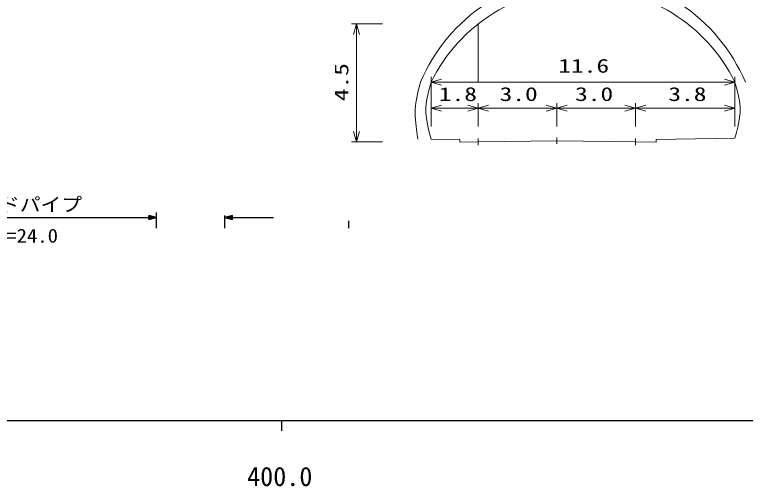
# Model space of a CAD drawing. Units: millimetres, scale not verified. Extents: x 40000 to 680000, y 20000 to 380000.
# Drawn here: x 442542 to 512281, y 198715 to 243691 of the extents above; entities that cross this region are included whole.
import ezdxf
from ezdxf.enums import TextEntityAlignment as Align

# ---------------------------------------------------------------- set-up
doc = ezdxf.new("R2010")
doc.units = ezdxf.units.MM
doc.header["$LTSCALE"] = 1000
for name, color, linetype, lineweight in [('M-BGD', 7, 'Continuous', 25), ('M-STR-HTXT', 7, 'Continuous', 13), ('M-TTL-BAND', 7, 'Continuous', 25)]:
    doc.layers.add(name, color=color, linetype=linetype, lineweight=lineweight)
doc.styles.add('ＭＳ ゴシック', font='')
doc.styles.get('ＭＳ ゴシック').set_extended_font_data('MS Gothic')

# ---------------------------------------------------------------- blocks, each defined once
blk = doc.blocks.new('BUHIN52')
at = {"color": 7, "linetype": 'Continuous', "lineweight": 25}
for points in [[(0, 0), (-34, 772), (-394, 665)], [(-44, 147), (-326, 637), (-75, 711)], [(-65, 219), (-291, 618), (-94, 676)], [(-87, 293), (-256, 599), (-113, 641)], [(-109, 365), (-221, 580), (-131, 606)]]:
    blk.add_lwpolyline(points, close=True, dxfattribs=at)
for points in [[(-22, 74), (-361, 655), (-56, 746), (-22, 75)], [(-168, 566), (-130, 439), (-186, 561), (-150, 571), (-130, 439)]]:
    blk.add_lwpolyline(points, dxfattribs=at)
blk = doc.blocks.new('BUHIN53')
at = {"color": 7, "linetype": 'Continuous', "lineweight": 25}
for points in [[(0, 0), (34, -772), (394, -665)], [(44, -147), (326, -637), (75, -711)], [(65, -219), (291, -618), (94, -676)], [(87, -293), (256, -599), (113, -641)], [(109, -365), (221, -580), (131, -606)]]:
    blk.add_lwpolyline(points, close=True, dxfattribs=at)
for points in [[(22, -74), (361, -655), (56, -746), (22, -75)], [(168, -566), (130, -439), (186, -561), (150, -571), (130, -439)]]:
    blk.add_lwpolyline(points, dxfattribs=at)
blk = doc.blocks.new('BUHIN130')
at = {"color": 7, "linetype": 'Continuous', "lineweight": 13}
blk.add_lwpolyline([(10, -1040), (0, 0), (558, -877)], dxfattribs=at)
blk = doc.blocks.new('BUHIN131')
at = {"color": 7, "linetype": 'Continuous', "lineweight": 13}
blk.add_lwpolyline([(-10, 1040), (0, 0), (-558, 877)], dxfattribs=at)

msp = doc.modelspace()

# ---------------------------------------------------------------- linework, layer by layer
at = {"layer": 'M-BGD'}
for p, q in [((456096, 223342), (456096, 224826)), ((432575, 224342), (456096, 224342)), ((462571, 224544), (462571, 223342)), ((462571, 224342), (467236, 224342)), ((474424, 223342), (474424, 224029))]:
    msp.add_line(p, q, dxfattribs=at)
at = {"layer": 'M-STR-HTXT'}
for p, q in [((474681, 242800), (477656, 242800)), ((475156, 242800), (475156, 231550)), ((486781, 237260), (486781, 242800)), ((482281, 233010), (482281, 237760)), ((482281, 237260), (511281, 237260)), ((511281, 237760), (511281, 233010)), ((486781, 235260), (486781, 233010)), ((494281, 235260), (494281, 233010)), ((501781, 235260), (501781, 233010)), ((482281, 234760), (486781, 234760)), ((486781, 234760), (494281, 234760)), ((494281, 234760), (501781, 234760)), ((501781, 234760), (511281, 234760)), ((477656, 231550), (474681, 231550)), ((485031, 231774), (482281, 231829)), ((485031, 231524), (485031, 231774)), ((486781, 231550), (485031, 231524)), ((486781, 231875), (486781, 231250)), ((486781, 231550), (494281, 231663)), ((494281, 231988), (494281, 231363)), ((494281, 231663), (501781, 231550)), ((501781, 231875), (501781, 231250)), ((501781, 231550), (503781, 231520)), ((503781, 231770), (511281, 231920)), ((503781, 231520), (503781, 231770))]:
    msp.add_line(p, q, dxfattribs=at)
for points in [[(474869, 241800), (475156, 242800), (475441, 241800)], [(481281, 237260), (481030, 236283), (480838, 235292), (480775, 234652), (480772, 233999), (480856, 233016), (481001, 232018), (481015, 231929), (481031, 231829)], [(482281, 237260), (482031, 236349), (481844, 235438), (481786, 234868), (481789, 234299), (481869, 233591), (482011, 232883), (482140, 232361), (482281, 231829)], [(511281, 237260), (511531, 236359), (511719, 235457), (511776, 234898), (511773, 234338), (511694, 233651), (511552, 232953), (511423, 232442), (511281, 231920)], [(475444, 232550), (475156, 231550), (474871, 232550)]]:
    msp.add_lwpolyline(points, dxfattribs=at)
for centre, radius, start, end in [((496781, 230666), 16844, 23.04745, 156.95255), ((496781, 230080), 16181, 26.34509, 153.65491)]:
    msp.add_arc(centre, radius, start, end, dxfattribs=at)
at = {"layer": 'M-TTL-BAND'}
for p, q in [((40000, 205000), (579000, 205000)), ((468000, 205000), (468000, 204000))]:
    msp.add_line(p, q, dxfattribs=at)

# ---------------------------------------------------------------- block references
at = {"layer": 'M-BGD', "rotation": 73.43674}
for name, p in [('BUHIN52', (456096, 224342)), ('BUHIN53', (462571, 224342))]:
    msp.add_blockref(name, p, dxfattribs=at)
at = {"layer": 'M-STR-HTXT', "rotation": 73.43674}
for name, p in [('BUHIN130', (482281, 237260)), ('BUHIN131', (511281, 237260)), ('BUHIN130', (482281, 234760)), ('BUHIN131', (486781, 234760)), ('BUHIN130', (486781, 234760)), ('BUHIN131', (494281, 234760)), ('BUHIN130', (494281, 234760)), ('BUHIN131', (501781, 234760)), ('BUHIN130', (501781, 234760)), ('BUHIN131', (511281, 234760))]:
    msp.add_blockref(name, p, dxfattribs=at)

# ---------------------------------------------------------------- texts
at = {"layer": 'M-BGD', "style": 'ＭＳ ゴシック', "width": 1.1}
for s, p in [('ガ-ドパイプ', (438088, 224529)), ('L=24.0', (440757, 221554))]:
    msp.add_text(s, height=1320, dxfattribs=at).set_placement(p, align=Align.BOTTOM_LEFT)
at = {"layer": 'M-STR-HTXT', "style": 'ＭＳ ゴシック', "width": 1.35}
for s, p in [('11.6', (494428, 237760)), ('1.8', (483028, 235060)), ('3.0', (488828, 235060)), ('3.0', (496028, 235060)), ('3.8', (504928, 235060))]:
    msp.add_text(s, height=1320, dxfattribs=at).set_placement(p, align=Align.BOTTOM_LEFT)
msp.add_text('4.5', height=1320, rotation=90, dxfattribs=at).set_placement((474787, 235436), align=Align.BOTTOM_LEFT)
at = {"layer": 'M-TTL-BAND', "style": 'ＭＳ ゴシック'}
msp.add_text('400.0', height=1833, dxfattribs=at).set_placement((467844, 198195), align=Align.BOTTOM_CENTER)

doc.saveas('drawing.dxf')
